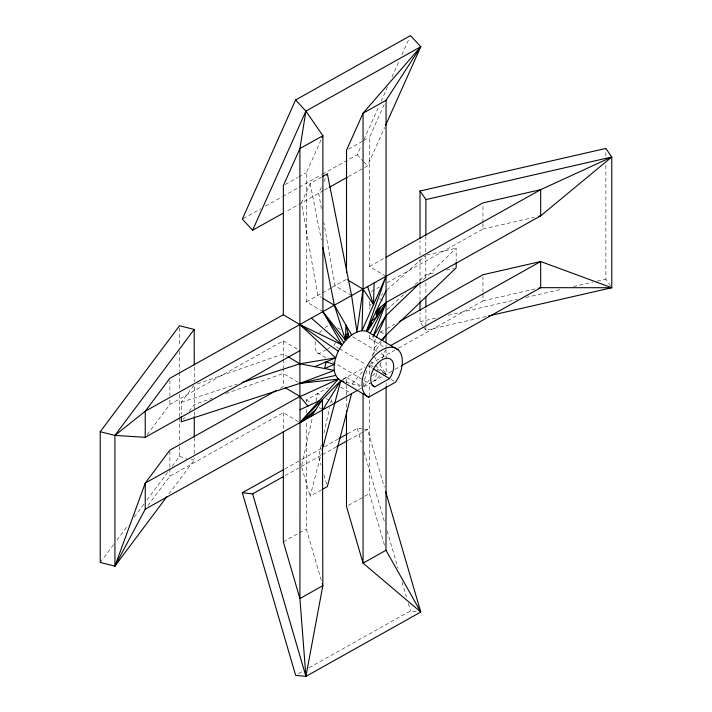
<?xml version="1.0" encoding="UTF-8"?>
<svg xmlns="http://www.w3.org/2000/svg" width="712" height="712" viewBox="0 0 712 712"><rect width="100%" height="100%" fill="white"/><g stroke="black" fill="none" stroke-linecap="round" stroke-linejoin="round"><path stroke-width="0.53" stroke-dasharray="3.56 2.67" d="M147.215 434.658L169.874 404.407L283.323 340.843L283.323 358.278M321.299 580.413L306.293 528.963L306.293 420.845M306.293 413.129L306.293 408.715M306.293 402.093L306.293 399.886L328.312 387.55M346.486 407.148L346.486 396.121M346.486 395.018L346.486 383.982M346.486 382.878L346.486 377.36L342.668 379.505M384.453 545.027L369.448 493.576L369.483 397.536M369.483 396.433L369.492 383.181M369.492 374.352L369.501 364.411M372.154 356.463C374.503 350.304 375.277 343.273 372.91 336.998M386.135 385.388L386.144 383.172M422.964 326.007L420.018 321.708L420.018 312.853M420.018 300.669L420.018 282.94M420.018 281.836L420.018 259.684M420.018 255.252L420.018 240.852M398.587 348.123L482.941 300.882L482.941 293.264M482.941 292.178L482.941 276.941M386.954 282.815L482.941 229.033L482.941 223.586M482.941 222.5L482.941 205.083M610.584 286.002L605.868 279.14L605.868 165.042M605.868 156.186L605.868 149.538M168.886 493.977L194.198 460.13L194.207 457.949M194.216 453.589L194.251 438.316M194.314 415.408L194.278 384.943L181.311 402.227L181.311 414.197M386.038 348.168L386.046 344.902M425.812 251.959L425.847 236.687M363.307 386.144L366.813 369.848M301.692 465.372L312.506 417.063M316.11 400.963L317.792 393.442L321.477 395.632M321.317 444.929L318.673 456.73L321.157 465.256M323.96 433.136L329.727 407.397M330.688 403.099L331.65 398.809M321.61 489.794L310.129 496.219L321.272 453.5M376.621 373.346L374.628 380.787L372.705 381.863M380.083 365.274L381.134 362.257M382.54 358.234L385.334 350.179M321.619 177.048L310.138 183.482L301.47 203.009L317.81 295.382L321.486 297.572M321.29 187.452L318.691 193.299L321.379 208.518M323.889 181.613L327.36 173.826M374.272 342.018L375.58 339.072M322.91 311.678L306.329 301.808L306.32 172.731L321.112 139.73M322.447 174.2L357.202 154.726L361.269 145.64M363.974 139.588L378.882 106.266M381.134 101.22L387.462 87.087M391.974 76.994L399.201 60.84M401.906 54.779L409.133 38.626M386.038 276.309L369.501 266.475L369.475 137.345L384.266 104.344M348.355 176.612L367.499 165.851L384.658 127.484M335.592 342.534L333.875 345.445L338.601 348.257M372.901 354.558L381.285 342.178M100.232 562.444L114.223 543.745M116.893 540.186L128.213 525.047M134.212 517.028L144.207 503.669M146.868 500.109L167.525 472.501M172.188 466.271L179.513 456.472L179.513 444.288M147.882 505.627L169.874 476.266L283.314 412.702L299.04 422.056M183.269 419.217L184.568 417.49M189.125 411.429L194.34 404.505L212.131 398.311M363.761 386.411L369.243 379.914M372.679 375.847L377.476 370.16M352.093 383.955L362.764 371.37M374.272 348.017L380.902 340.754M379.87 375.669L374.628 380.787L381.534 376.924M423.507 279.576L456.169 248.23L456.169 261.295M371.157 304.175L369.501 305.653L371.335 306.747M381.089 295.275L382.745 293.789M386.883 290.087L424.975 255.973M386.901 309.667L405.965 292.605M415.087 284.444L425.865 274.796L435.602 272.554M383.385 375.883L393.878 369.991M301.452 466.44L321.548 455.128M323.471 190.602L285.183 212.078M324.432 190.068L328.259 187.915M285.174 475.589L298.586 468.06M285.281 184.524L297.714 177.555M298.675 177.021L306.32 172.731M348.435 149.137L362.782 141.101M363.743 140.567L369.475 137.345M243.29 218.557L260.672 208.821M265.496 206.115L281.908 196.921M282.869 196.379L298.319 187.728M299.28 187.185L321.486 174.743M306.329 301.808L331.196 287.87M332.157 287.337L346.522 279.291M369.501 266.475L384.044 258.322M371.433 291.511L379.193 287.159M326.488 349.583L319.101 353.722L317.383 352.725A15.993 9.372 -59.3 0 1 315.621 341.555M327.413 349.067L330.181 347.518M280.412 388.209L283.323 386.58L283.323 369.163M369.501 335.058L369.501 338.333L372.412 336.696M380.163 332.353L385.984 329.095M386.954 328.552L394.706 324.2M370.462 363.868L394.706 350.295M342.73 379.514L364.864 367.116M358.287 389.909L361.153 388.298M394.84 369.448L400.642 366.199M284.8 468.941L301.212 459.747M302.182 459.213L323.417 447.305M324.387 446.771L337.897 439.197M347.554 433.786L357.21 428.375L363.378 429.051M283.332 541.823L298.639 533.252M299.592 532.709L306.293 528.963M348.399 505.369L369.448 493.576M298.506 673.65L302.369 671.487M309.124 667.705L410.495 610.905L418.727 611.813M364.037 386.696L371.735 382.397M322.5 454.594L336.865 446.584M348.355 440.185L367.499 429.505L384.329 487.142M197.429 383.848L283.323 353.926L286.998 356.116M225.74 393.567L283.323 373.515L298.043 382.282M181.311 402.227L236.927 384.195M426.853 254.994L456.169 248.23M482.941 229.033L534.294 217.285M446.424 270.07L454.007 268.326M482.941 300.882L535.362 288.894M420.018 321.708L438.387 317.507M448.106 315.274L517.259 299.432M525.91 297.456L561.563 289.286M573.454 286.562L592.9 282.112M597.226 281.115L605.868 279.14M423.56 326.861L425.918 330.297L486.429 316.431M364.411 429.167L367.499 429.505M179.513 456.472L186.856 458.306M191.047 459.347L194.198 460.13M345.934 382.122L360.076 386.331M368.727 365.968L372.616 367.828M382.869 372.75L386.153 374.316L386.046 349.263M379.63 298.622L384.24 301.363M351.595 295.587L335.023 285.735L323.88 222.66M380.546 331.819L384.222 334.008M369.501 338.333L384.204 347.073M337.488 327.751L341.27 329.994M352.591 336.732L377.137 351.336M380.92 353.579L386.58 356.952M370.418 364.962L373.195 366.618M376.897 368.816L386.153 374.316L377.689 361.705M339.544 348.818L365.977 364.544M366.92 365.105L372.581 368.469M391.013 379.336L395.658 382.104M317.383 352.725L325.873 357.78M332.317 361.58L370.249 384.177M346.486 377.36L360.308 385.584M283.323 340.843L298.017 349.592M340.532 387.079L349.743 392.561M326.078 398.373L332.522 402.209M306.293 399.886L311.812 403.17M319.163 407.54L322.839 409.729M370.276 361.224L374.45 364.669M375.286 365.363L386.153 374.316M357.202 154.726L363.084 161.081M363.823 161.873L367.499 165.851M374.103 356.347L377.093 360.806M357.21 428.375L361.26 442.259M364.063 451.862L384.631 522.314M387.123 530.849L398.026 568.212M402.075 582.087L406.445 597.03M408.314 603.438L410.495 610.905M323.942 474.851L326.728 484.445M301.763 467.508L310.129 496.219M310.138 183.482L321.388 240.006M425.803 255.234L425.865 278.125M425.865 282.566L425.883 294.777M425.892 309.204L425.91 325.856M425.91 326.968L425.918 330.297M194.251 367.178L194.278 381.614M369.501 301.301L369.501 308.919M283.323 359.373L283.323 368.077M283.314 412.702L283.323 430.36M179.513 327.974L179.513 345.703M179.513 351.238L179.513 371.175M179.513 372.287L179.513 390.007M179.513 394.439L179.513 416.591M179.513 417.704L179.513 443.175M169.874 380.457L169.874 395.703M169.874 400.055L169.874 404.407M169.874 451.23L169.874 467.562M169.874 468.647L169.874 476.266M319.51 333.225A15.993 9.372 -59.3 0 1 322.1 330.065M325.001 327.565A15.993 9.372 -59.3 0 1 327.992 325.882"/><path stroke-width="1.07" d="M368.709 397.198L366.19 395.738A28.097 16.465 -59.3 0 1 368.576 363.52A28.097 16.465 -59.3 0 1 395.819 348.266A28.097 16.465 -59.3 0 1 398.186 377.823L395.658 382.104L368.709 397.198L340.799 380.591C330.573 374.663 334.159 359.996 338.289 351.194L299.966 324.663L283.314 314.757L283.367 185.601L299.903 148.568L305.902 111.09L420.783 46.725L410.486 35.6L295.613 99.965L242.329 219.1L252.618 230.216L283.269 213.146M311.5 416.12L322.403 399.521L322.83 585.664L305.902 676.4L295.613 675.279L242.32 492.748L283.839 469.484M346.486 410.459L346.486 506.437L363.067 563.165L420.783 612.035L305.902 676.4L252.618 493.87L242.32 492.748M363.067 393.87L363.067 563.165L385.984 550.278L386.135 386.491M386.046 342.73L386.055 100.347L420.783 46.725L385.557 125.463M420.018 310.637L420.018 301.772M420.018 238.636L420.018 191.003L605.868 148.425L611.768 157.014L611.768 287.719L488.583 315.941M166.884 496.647L114.926 566.111L100.232 562.444L100.232 431.739L114.917 435.397L145.221 437.328L145.257 411.225L169.874 378.286L283.314 314.757M100.232 431.739L179.513 325.758L194.198 329.425L114.917 435.397L114.926 566.111L145.221 509.187L145.266 483.083L169.874 450.144L276.532 390.381M194.251 437.23L194.305 416.502M425.847 235.592L425.918 199.591L420.018 191.003M305.902 676.4L299.912 598.552L300.055 396.628L338.28 379.131L299.966 422.608L145.221 509.187M307.904 406.071L299.894 396.442L299.903 148.568L322.901 135.734L305.902 111.09L295.613 99.965M322.011 137.736L322.901 135.734L322.91 311.678L345.632 340.478L345.872 324.992L349.12 337.132M420.783 46.725L363.058 113.181L363.067 289.125L362.007 330.688C351.025 332.504 343.22 341.84 338.289 351.194M347.447 279.834L363.067 289.125L373.533 304.611L374.076 283.011M371.21 325.473L371.442 321.059L376.648 317.16L386.082 302.458L540.711 215.816L611.768 157.014L425.918 199.591M611.768 157.014L540.666 189.668L363.067 289.125L356.926 331.988L351.595 295.587L327.36 173.826L322.572 176.514M302.662 421.121L301.577 421.718L315.79 409.587L307.086 418.62L305.76 417.837L304.104 420.303L299.966 422.608L357.326 390.443M371.442 321.059L367.321 331.57L376.434 317.276L378.214 309.337L376.648 317.16L380.644 307.21M322.109 450.296L340.799 380.591L343.878 381.507M351.577 393.656L327.351 486.572L322.563 489.26M114.926 566.111L145.266 483.083L299.894 396.442L285.165 387.675M373.302 335.984L386.082 302.458L376.31 310.993L376.434 317.276M376.461 337.114L386.064 315.514L420.32 282.637M252.618 230.216L305.902 111.09M386.064 290.852L366.564 331.133L362.007 330.688L386.038 276.309L366.564 331.133L398.195 349.886M370.285 333.287L386.082 302.458M389.58 378.579L391.297 375.669A15.993 9.372 -59.3 0 0 389.953 358.839A15.993 9.372 -59.3 0 0 374.441 367.517A15.993 9.372 -59.3 0 0 373.079 385.86L374.806 386.856L389.58 378.579L373.533 369.038M373.488 336.064L386.064 315.514M322.839 409.729L340.799 380.591L299.966 422.608M382.478 340.416L386.064 335.103L456.169 267.828L456.169 262.381M381.641 339.944L386.064 335.103M114.917 435.397L145.257 411.225L363.067 289.125M329.22 187.372L347.403 177.155M252.618 493.87L283.26 476.657M385.984 257.237L482.941 202.911L540.666 189.668L540.711 215.816L538.566 216.306M145.221 437.328L299.859 350.687M399.557 321.486L482.941 274.761L540.666 261.526L611.768 287.719L540.711 287.675L538.566 288.164M390.87 345.462L540.666 261.526L540.711 287.675L401.604 365.657M338.868 438.654L347.554 433.786M386.055 100.347L363.058 113.181L346.522 150.214L346.522 272.669M336.865 446.584L347.394 440.719M299.957 409.747L319.127 400.874M314.864 366.662L335.655 357.851L299.966 324.663L342.018 344.875L322.91 311.678L343.825 342.677M242.169 382.495L299.885 363.788L335.655 357.851M335.646 375.42L299.885 383.376L181.311 421.815L181.311 416.369M338.28 379.131L299.885 383.376L334.293 370.391L299.885 363.788L287.924 356.668M323.328 298.666L334.373 305.234L351.657 334.934M371.967 385.174L374.806 386.856M311.438 318.175L342.018 344.875M385.984 550.278L420.783 612.035L385.575 491.413M367.65 286.616L373.533 304.611M345.632 340.478L334.373 305.234L322.901 247.616M322.216 583.564L322.83 585.664L299.912 598.552L283.332 541.823L283.323 431.463M425.883 296.993L425.892 306.988M194.198 329.425L194.251 364.953M326.14 361.883L324.574 368.522L334.293 364.402L326.14 361.883M348.257 333.91L346.575 339.33L345.721 334.489L348.257 333.91"/></g></svg>
